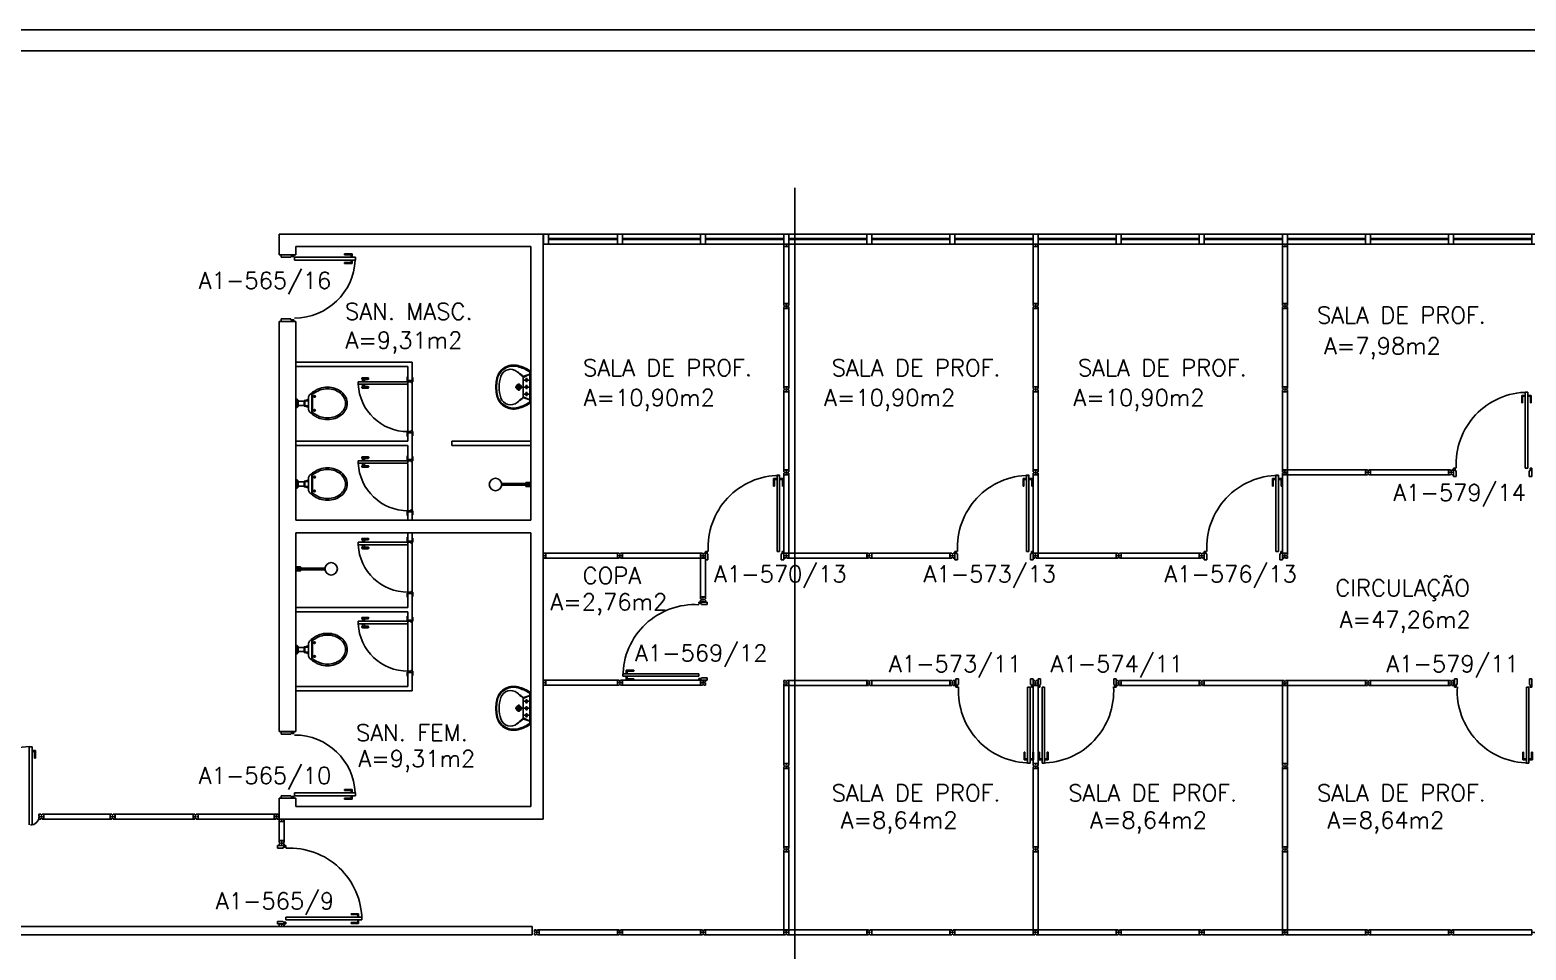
# Model space of a CAD drawing. Extents: x -16 to 243, y 482 to 579.
# Drawn here: x 93.19 to 111.19, y 503.38 to 514.44 of the extents above; entities that cross this region are included whole.
import ezdxf

# ---------------------------------------------------------------- set-up
doc = ezdxf.new("R2010")
doc.units = 0
doc.header["$LTSCALE"] = 0.02
doc.header["$MEASUREMENT"] = 0
doc.layers.get('0').update_dxf_attribs({"linetype": 'CONTINUOUS'})
for name, color, linetype in [('ALV', 2, 'CONTINUOUS'), ('APSAN', 1, 'CONTINUOUS'), ('AREA', 2, 'CONTINUOUS'), ('DIV', 2, 'CONTINUOUS'), ('ESQ', 1, 'CONTINUOUS'), ('MACANETA', 2, 'CONTINUOUS'), ('MARCO', 2, 'CONTINUOUS'), ('PEÇAS', 1, 'CONTINUOUS'), ('PISO', 1, 'CONTINUOUS'), ('PORTA', 2, 'CONTINUOUS'), ('SOLEIRA', 1, 'CONTINUOUS'), ('TEXTO', 2, 'CONTINUOUS'), ('TEXTO-ENDEREÇO', 2, 'CONTINUOUS')]:
    doc.layers.add(name, color=color, linetype=linetype)
doc.styles.add('UNB-100', font='simplex.shx', dxfattribs={"height": 0.2})
doc.styles.add('UNB-100-1', font='simplex.shx', dxfattribs={"height": 0.2})

# ---------------------------------------------------------------- blocks, each defined once
blk = doc.blocks.new('ESQCIR2-SLN')
at = {"color": 2}
for p, q in [((0.06, 0.119), (0, 0.119)), ((0, 0.119), (0, 0)), ((0.06, -0.001), (0.06, 0.119)), ((0.06, 0.053), (1, 0.053)), ((1, 0.065), (0.061, 0.065)), ((1, 0.119), (1, 0)), ((1.06, 0.119), (1, 0.119)), ((1.06, -0.001), (1.06, 0.119)), ((1.06, 0.053), (2, 0.053)), ((2, 0.065), (1.061, 0.065)), ((2, 0.119), (2, 0)), ((2.06, 0.119), (2, 0.119)), ((2.06, -0.001), (2.06, 0.119)), ((2.06, 0.053), (3, 0.053)), ((3, 0.065), (2.061, 0.065)), ((3, 0.119), (3, 0)), ((3.06, 0.119), (3, 0.119)), ((3.06, -0.001), (3.06, 0.119)), ((3.06, 0.053), (4, 0.053)), ((4, 0.065), (3.061, 0.065)), ((4, 0.119), (4, 0)), ((4.06, 0.119), (4, 0.119)), ((4.06, -0.001), (4.06, 0.119)), ((4.06, 0.053), (5, 0.053)), ((5, 0.065), (4.061, 0.065)), ((5, 0.119), (5, 0)), ((5.06, 0.119), (5, 0.119)), ((5.06, -0.001), (5.06, 0.119)), ((5.06, 0.053), (6, 0.053)), ((6, 0.065), (5.061, 0.065)), ((0, -0.001), (0.06, -0.001)), ((1, -0.001), (1.06, -0.001)), ((2, -0.001), (2.06, -0.001)), ((3, -0.001), (3.06, -0.001)), ((4, -0.001), (4.06, -0.001)), ((5, -0.001), (5.06, -0.001))]:
    blk.add_line(p, q, dxfattribs=at)
at = {"color": 1}
for p, q in [((1, 0.119), (0.061, 0.119)), ((2, 0.119), (1.061, 0.119)), ((3, 0.119), (2.061, 0.119)), ((4, 0.119), (3.061, 0.119)), ((5, 0.119), (4.061, 0.119)), ((6, 0.119), (5.061, 0.119)), ((0.06, -0.001), (1, -0.001)), ((1.06, -0.001), (2, -0.001)), ((2.06, -0.001), (3, -0.001)), ((3.06, -0.001), (4, -0.001)), ((4.06, -0.001), (5, -0.001)), ((5.06, -0.001), (6, -0.001))]:
    blk.add_line(p, q, dxfattribs=at)
blk = doc.blocks.new('DIVMT-SLN')
for p, q in [((-0.03, 0.03), (-0.03, 0.006)), ((-0.008, 0.03), (-0.03, 0.03)), ((-0.0185, 0.006), (-0.03, 0.006)), ((-0.0185, -0.006), (-0.0185, 0.006)), ((-0.008, 0.03), (-0.008, 0.02)), ((-0.008, 0.02), (0.008, 0.02)), ((-0.0051, 0), (0.0051, 0)), ((0.0051, 0), (-0.0051, 0)), ((-0.0051, 0), (0.0051, 0)), ((0, -0.0051), (0, 0.0051)), ((0, 0.0051), (0, -0.0051)), ((0.008, 0.03), (0.008, 0.02)), ((0.008, 0.03), (0.03, 0.03)), ((0.0205, 0.006), (0.03, 0.006)), ((0.0205, -0.006), (0.0205, 0.006)), ((0.0205, 0.006), (0.0205, -0.006)), ((0.0205, 0.006), (0.03, 0.006)), ((0.97, 0.03), (0.03, 0.03)), ((0.03, 0.006), (0.03, 0.03)), ((0.03, -0.03), (0.03, 0.03)), ((0.03, -0.005), (0.03, 0.005)), ((0.97, -0.03), (0.97, 0.03)), ((0.97, 0.03), (0.97, 0.009)), ((0.97, 0.009), (0.97, 0.027)), ((0.9795, 0.006), (0.97, 0.006)), ((0.97, -0.005), (0.97, 0.005)), ((0.9795, 0.006), (0.9795, -0.006)), ((1.0051, 0), (0.9949, 0)), ((1, 0.0051), (1, -0.0051)), ((-0.0185, -0.006), (-0.03, -0.006)), ((-0.03, -0.03), (-0.03, -0.006)), ((-0.008, -0.03), (-0.03, -0.03)), ((-0.008, -0.03), (-0.008, -0.02)), ((-0.008, -0.02), (0.008, -0.02)), ((0.008, -0.03), (0.008, -0.02)), ((0.008, -0.03), (0.03, -0.03)), ((0.0205, -0.006), (0.03, -0.006)), ((0.0205, -0.006), (0.03, -0.006)), ((0.03, -0.006), (0.03, -0.03)), ((0.97, -0.03), (0.03, -0.03)), ((0.9795, -0.006), (0.97, -0.006)), ((0.97, -0.009), (0.97, -0.027))]:
    blk.add_line(p, q)
blk = doc.blocks.new('MACANETA')
at = {"layer": 'MACANETA'}
for p, q in [((-0.077, 0.052), (-0.077, 0.12)), ((-0.059, 0.052), (-0.059, 0.12)), ((-0.059, 0.075), (-0.036, 0.075)), ((-0.059, 0.052), (-0.036, 0.052)), ((-0.036, 0.044), (-0.036, 0.084)), ((-0.036, 0.084), (-0.03, 0.084)), ((-0.036, 0.044), (-0.03, 0.044)), ((0.006, 0.084), (0, 0.084)), ((0.006, 0.044), (0, 0.044)), ((0.006, 0.044), (0.006, 0.084)), ((0.029, 0.075), (0.006, 0.075)), ((0.029, 0.052), (0.006, 0.052)), ((0.029, 0.052), (0.029, 0.12)), ((0.047, 0.052), (0.047, 0.12))]:
    blk.add_line(p, q, dxfattribs=at)
for centre, start, end in [((-0.068, 0.12), 90, 180), ((-0.068, 0.052), 180, 270), ((-0.068, 0.12), 0, 90), ((-0.068, 0.052), 270, 0), ((0.038, 0.12), 90, 180), ((0.038, 0.052), 180, 270), ((0.038, 0.12), 0, 90), ((0.038, 0.052), 270, 0)]:
    blk.add_arc(centre, 0.00874, start, end, dxfattribs=at)
blk = doc.blocks.new('DOOR60-SLN')
at = {"layer": 'PORTA'}
for p, q in [((0.015, -0.6), (0.015, 0)), ((0.015, 0), (0.045, 0)), ((0.045, -0.6), (0.045, 0)), ((0.045, -0.6), (0.015, -0.6))]:
    blk.add_line(p, q, dxfattribs=at)
at = {"layer": 'PORTA', "color": 1}
blk.add_arc((0.015, 0), 0.6, 272.866, 0, dxfattribs=at)
at = {"layer": 'PORTA'}
blk.add_blockref('MACANETA', (0.045, -0.6), dxfattribs=at)
blk = doc.blocks.new('PDVDP-SLN')
for p, q in [((0.112, 0.84), (0.112, -0.1)), ((0.147, 0.84), (0.112, 0.84)), ((0.147, 0.84), (0.147, -0.1)), ((1.853, 0.84), (1.888, 0.84)), ((1.853, 0.84), (1.853, -0.1)), ((1.888, 0.84), (1.888, -0.1)), ((0.009, 0), (-0.009, 0)), ((0, -0.012), (0, 0.01)), ((0.147, -0.1), (0.112, -0.1))]:
    blk.add_line(p, q)
for centre, radius, start, end in [((0.148, -0.002), 0.843, 0, 90), ((1.853, -0.002), 0.843, 90, 180), ((0.131, 0), 0.101, 180, 270), ((1.87, 0), 0.101, 270, 0)]:
    blk.add_arc(centre, radius, start, end)
blk = doc.blocks.new('CHUV-P')
for p, q in [((-0.06, 0.01), (-0.351, 0.01)), ((-0.06, -0.02), (-0.06, 0.02)), ((-0.02, 0.015), (-0.06, 0.015)), ((-0.02, 0.005), (-0.06, 0.005)), ((-0.055, 0.025), (0, 0.025)), ((-0.02, 0.025), (-0.02, -0.025)), ((0, 0.025), (0, -0.025)), ((-0.06, -0.01), (-0.351, -0.01)), ((-0.02, -0.005), (-0.06, -0.005)), ((-0.02, -0.015), (-0.06, -0.015)), ((-0.02, -0.025), (-0.055, -0.025)), ((0, -0.025), (-0.02, -0.025))]:
    blk.add_line(p, q)
blk.add_circle((-0.425, 0), 0.075)
for centre, start, end in [((-0.055, 0.02), 90, 180), ((-0.055, -0.02), 180, 270)]:
    blk.add_arc(centre, 0.005, start, end)
blk = doc.blocks.new('VDC-P')
for p, q in [((-0.127, 0.192), (0.127, 0.192)), ((-0.109, 0.202), (0.109, 0.202)), ((-0.068, 0.152), (0.068, 0.152)), ((-0.05, 0.152), (-0.03, 0.11)), ((-0.05, 0.015), (-0.05, 0)), ((-0.05, 0), (0.05, 0)), ((0.045, 0.02), (-0.045, 0.02)), ((-0.04, 0.025), (-0.04, 0.02)), ((0.035, 0.03), (-0.035, 0.03)), ((-0.03, 0.152), (-0.03, 0.11)), ((0.03, 0.11), (-0.03, 0.11)), ((0.03, 0.1), (-0.03, 0.1)), ((-0.025, 0.1), (-0.025, 0.03)), ((0.025, 0.1), (0.025, 0.03)), ((0.03, 0.152), (0.03, 0.11)), ((0.05, 0.152), (0.03, 0.11)), ((0.04, 0.025), (0.04, 0.02)), ((0.05, 0.015), (0.05, 0))]:
    blk.add_line(p, q)
for points in [[(0.16, 0.244, 0.050424), (0.18, 0.288, 0.082137), (0.195, 0.381, 0.082137), (0.18, 0.474, 0.090148), (0.138, 0.549, 0.104406), (0.073, 0.601, 0.117345), (0, 0.619, 0.117345), (-0.073, 0.601, 0.104406), (-0.138, 0.549, 0.090148), (-0.18, 0.474, 0.082137), (-0.195, 0.381, 0.082137)], [(0.142, 0.254, 0.050424), (0.161, 0.295, 0.082137), (0.175, 0.381, 0.082137), (0.161, 0.468, 0.090148), (0.122, 0.536, 0.104406), (0.064, 0.583, 0.117345), (0, 0.599, 0.117345), (-0.064, 0.583, 0.104406), (-0.122, 0.536, 0.090148), (-0.161, 0.468, 0.082137), (-0.175, 0.381, 0.082137)], [(-0.195, 0.381, 0.082137), (-0.18, 0.288, 0.050424), (-0.16, 0.244, 0.104406)], [(-0.175, 0.381, 0.082137), (-0.161, 0.295, 0.050424), (-0.142, 0.254, 0.050424)]]:
    blk.add_lwpolyline(points, format="xyb")
for centre in [(-0.083, 0.226), (0.083, 0.226)]:
    blk.add_circle(centre, 0.0101)
for centre, radius, start, end in [((0.08, 0.36), 0.266, 205.6863, 226.7558), ((0.08, 0.36), 0.246, 205.6863, 219.7706), ((-0.08, 0.36), 0.266, 313.2442, 334.3137), ((-0.08, 0.36), 0.246, 320.2294, 334.3137), ((-0.068, 0.202), 0.05, 226.7558, 270), ((-0.045, 0.015), 0.005, 90, 180), ((-0.035, 0.025), 0.005, 90, 180), ((-0.03, 0.105), 0.005, 90, 270), ((0.03, 0.105), 0.005, 270, 90), ((0.035, 0.025), 0.005, 0, 90), ((0.045, 0.015), 0.005, 360, 90), ((0.068, 0.202), 0.05, 270, 313.2442)]:
    blk.add_arc(centre, radius, start, end)
blk = doc.blocks.new('MTINI-SLN')
for p, q in [((-0.03, 0.008), (-0.03, 0.03)), ((0.03, 0.03), (-0.03, 0.03)), ((-0.03, 0.008), (-0.02, 0.008)), ((-0.009, 0.03), (-0.027, 0.03)), ((-0.02, 0.008), (-0.02, 0)), ((-0.001, 0), (-0.02, 0)), ((-0.006, 0.02), (-0.006, 0.03)), ((-0.006, 0.023), (-0.006, 0.027)), ((-0.006, 0.02), (0.006, 0.02)), ((0.005, 0.03), (-0.005, 0.03)), ((0.005, 0), (-0.005, 0)), ((0.004, 0.02), (-0.004, 0.02)), ((0.02, 0), (-0.001, 0)), ((0, -0.005), (0, 0.005)), ((0.006, 0.02), (0.006, 0.03)), ((0.006, 0.023), (0.006, 0.027)), ((0.009, 0.03), (0.027, 0.03)), ((0.03, 0.008), (0.02, 0.008)), ((0.02, 0), (0.02, 0.008)), ((0.03, 0.008), (0.03, 0.03))]:
    blk.add_line(p, q)
blk = doc.blocks.new('PD80-SLN')
at = {"color": 1}
for p, q in [((-0.777, 0.01), (-0.777, -0.03)), ((-0.777, 0.01), (-0.687, 0.01)), ((-0.687, 0), (-0.687, 0.01)), ((-0.777, -0.105), (-0.777, -0.065)), ((-0.777, -0.105), (-0.687, -0.105)), ((-0.767, 0), (-0.767, -0.03)), ((-0.767, 0), (-0.687, 0)), ((-0.767, -0.095), (-0.767, -0.065)), ((-0.767, -0.095), (-0.687, -0.095)), ((-0.687, -0.095), (-0.687, -0.105))]:
    blk.add_line(p, q, dxfattribs=at)
at = {"color": 2}
for p, q in [((-0.075, 0), (0.075, 0)), ((-0.075, 0), (-0.075, -0.02)), ((0.075, -0.03), (0.075, 0)), ((-0.817, -0.065), (-0.817, -0.03)), ((-0.085, -0.03), (-0.817, -0.03)), ((-0.085, -0.065), (-0.817, -0.065)), ((-0.085, -0.03), (-0.085, -0.065)), ((-0.075, -0.02), (-0.04, -0.02)), ((-0.04, -0.03), (-0.04, -0.02)), ((-0.04, -0.03), (0.075, -0.03)), ((-0.075, -0.781), (-0.04, -0.781)), ((-0.075, -0.801), (-0.075, -0.781)), ((-0.075, -0.801), (0.075, -0.801)), ((-0.075, -0.802), (0.075, -0.802)), ((-0.04, -0.771), (0.075, -0.771)), ((-0.04, -0.771), (-0.04, -0.781)), ((0.075, -0.771), (0.075, -0.801))]:
    blk.add_line(p, q, dxfattribs=at)
at = {"color": 1}
blk.add_arc((-0.085, -0.03), 0.731, 182.6571, 270, dxfattribs=at)
blk = doc.blocks.new('PDV2D-SLN')
at = {"layer": 'DIV'}
for p, q in [((0.03, 0.05), (0.06, 0.05)), ((0.03, 0.035), (0.03, 0.05)), ((0.03, -0.035), (0.03, 0.035)), ((0.06, 0.05), (0.06, -0.02)), ((0.941, 0.05), (0.941, -0.02)), ((0.971, 0.05), (0.941, 0.05)), ((0.971, 0.035), (0.971, 0.05)), ((0.971, -0.035), (0.971, 0.035)), ((0.03, -0.05), (0.03, -0.035)), ((0.05, -0.05), (0.03, -0.05)), ((0.05, -0.02), (0.06, -0.02)), ((0.05, -0.02), (0.05, -0.05)), ((0.079, -0.05), (0.109, -0.05)), ((0.079, -0.05), (0.079, -0.965)), ((0.109, -0.05), (0.109, -0.965)), ((0.951, -0.02), (0.941, -0.02)), ((0.951, -0.02), (0.951, -0.05)), ((0.951, -0.05), (0.971, -0.05)), ((0.971, -0.05), (0.971, -0.035)), ((0.109, -0.965), (0.079, -0.965))]:
    blk.add_line(p, q, dxfattribs=at)
at = {"layer": 'DIV', "color": 1}
for p, q in [((0.036, -0.925), (0.036, -0.835)), ((0.046, -0.835), (0.036, -0.835)), ((0.046, -0.915), (0.046, -0.835)), ((0.141, -0.915), (0.141, -0.835)), ((0.141, -0.835), (0.151, -0.835)), ((0.151, -0.925), (0.151, -0.835)), ((0.036, -0.925), (0.076, -0.925)), ((0.046, -0.915), (0.076, -0.915)), ((0.141, -0.915), (0.111, -0.915)), ((0.151, -0.925), (0.111, -0.925))]:
    blk.add_line(p, q, dxfattribs=at)
blk.add_arc((0.076, -0.1), 0.864, 270.1564, 3.345, dxfattribs=at)
blk = doc.blocks.new('PE80-SLN')
at = {"color": 2}
for p, q in [((0.075, 0), (-0.075, 0)), ((-0.075, -0.03), (-0.075, 0)), ((0.075, 0), (0.075, -0.02)), ((0.04, -0.03), (-0.075, -0.03)), ((0.075, -0.02), (0.04, -0.02)), ((0.04, -0.03), (0.04, -0.02)), ((0.085, -0.03), (0.817, -0.03)), ((0.085, -0.03), (0.085, -0.065)), ((0.085, -0.065), (0.817, -0.065)), ((0.817, -0.065), (0.817, -0.03)), ((0.04, -0.771), (-0.075, -0.771)), ((-0.075, -0.771), (-0.075, -0.801)), ((0.075, -0.801), (-0.075, -0.801)), ((0.075, -0.802), (-0.075, -0.802)), ((0.04, -0.771), (0.04, -0.781)), ((0.075, -0.781), (0.04, -0.781)), ((0.075, -0.801), (0.075, -0.781))]:
    blk.add_line(p, q, dxfattribs=at)
at = {"color": 1}
for p, q in [((0.777, 0.01), (0.687, 0.01)), ((0.687, 0), (0.687, 0.01)), ((0.777, 0.01), (0.777, -0.03)), ((0.767, 0), (0.687, 0)), ((0.767, -0.095), (0.687, -0.095)), ((0.687, -0.095), (0.687, -0.105)), ((0.777, -0.105), (0.687, -0.105)), ((0.767, 0), (0.767, -0.03)), ((0.767, -0.095), (0.767, -0.065)), ((0.777, -0.105), (0.777, -0.065))]:
    blk.add_line(p, q, dxfattribs=at)
blk.add_arc((0.085, -0.03), 0.731, 270, 357.3429, dxfattribs=at)
blk = doc.blocks.new('A$C70DC1065')
at = {"layer": 'APSAN', "color": 1}
for p, q in [((0.407, 0.413), (0.323, 0.383)), ((0.407, 0.413), (0.328, 0.373)), ((0.328, 0.373), (0.328, 0.141)), ((0.368, 0.315), (0.368, 0.368)), ((0.407, 0.433), (0.407, 0.102)), ((0.407, 0.257), (0.407, 0.413)), ((0.42, 0.44), (0.42, 0.075)), ((0.319, 0.257), (0.231, 0.257)), ((0.275, 0.301), (0.275, 0.213)), ((0.394, 0.341), (0.341, 0.341)), ((0.394, 0.257), (0.341, 0.257)), ((0.368, 0.257), (0.368, 0.284)), ((0.368, 0.257), (0.368, 0.231)), ((0.368, 0.2), (0.368, 0.147)), ((0.407, 0.257), (0.407, 0.082)), ((0.407, 0.102), (0.323, 0.132)), ((0.407, 0.102), (0.328, 0.141)), ((0.394, 0.173), (0.341, 0.173))]:
    blk.add_line(p, q, dxfattribs=at)
for centre, radius in [((0.275, 0.257), 0.0315), ((0.275, 0.257), 0.021), ((0.368, 0.341), 0.0137), ((0.368, 0.257), 0.0137), ((0.368, 0.173), 0.0137)]:
    blk.add_circle(centre, radius, dxfattribs=at)
for centre, radius, start, end in [((0.214, 0.312), 0.21, 74.8885, 171.8746), ((0.212, 0.31), 0.2, 75.2817, 172.1149), ((0.462, 0.257), 0.424, 162.413, 180), ((0.175, 0.348), 0.123, 49.4403, 162.413), ((-3.652, -5.024), 6.719, 53.8347, 54.4403), ((-4.114, -4.663), 6.719, 48.6723, 49.4403), ((0.134, 0.015), 0.505, 58.0101, 75.2817), ((0.134, 0.015), 0.518, 57.2141, 74.8885), ((0.305, 0.389), 0.0137, 351.7289, 53.8347), ((0.315, 0.373), 0.0126, 0, 48.6723), ((0.395, 0.433), 0.0126, 0, 58.0101), ((0.407, 0.44), 0.0126, 0, 57.2141), ((0.595, 0.257), 0.595, 171.8746, 180), ((0.595, 0.257), 0.595, 180, 188.1254), ((0.595, 0.257), 0.587, 172.1149, 180), ((0.595, 0.257), 0.587, 180, 187.8851), ((0.462, 0.257), 0.424, 180, 197.587), ((0.214, 0.203), 0.21, 188.1254, 285.1115), ((0.212, 0.204), 0.2, 187.8851, 284.7183), ((0.175, 0.166), 0.123, 197.587, 310.5597), ((-4.114, 5.177), 6.719, 310.5597, 311.3277), ((-3.652, 5.539), 6.719, 305.5597, 306.1653), ((0.134, 0.5), 0.505, 284.7183, 301.9899), ((0.134, 0.5), 0.518, 285.1115, 302.7859), ((0.305, 0.125), 0.0137, 306.1653, 8.2711), ((0.315, 0.141), 0.0126, 311.3277, 0), ((0.395, 0.082), 0.0126, 301.9899, 0), ((0.407, 0.075), 0.0126, 302.7859, 0)]:
    blk.add_arc(centre, radius, start, end, dxfattribs=at)
blk = doc.blocks.new('A$C57A92420')
at = {"layer": 'PEÇAS', "rotation": 270}
blk.add_blockref('A$C70DC1065', (0, 0.42), dxfattribs=at)
blk = doc.blocks.new('A$C45A07D1F')
at = {"layer": 'PEÇAS', "rotation": 90}
blk.add_blockref('A$C57A92420', (0.42, 0), dxfattribs=at)
blk = doc.blocks.new('A$C102A09C0')
at = {"layer": 'PISO', "xscale": -1}
blk.add_blockref('A$C45A07D1F', (0.42, 0), dxfattribs=at)
blk = doc.blocks.new('DIV-SLN')
for p, q in [((-0.0051, 0), (0.0051, 0)), ((0, -0.0051), (0, 0.0051)), ((0.0205, 0.006), (0.03, 0.006)), ((0.0205, -0.006), (0.0205, 0.006)), ((0.03, 0.03), (0.97, 0.03)), ((0.03, 0.03), (0.03, -0.03)), ((0.03, 0.009), (0.03, 0.027)), ((0.03, 0.005), (0.03, -0.005)), ((0.97, 0.03), (0.97, -0.03)), ((0.9795, 0.006), (0.97, 0.006)), ((0.97, 0.005), (0.97, -0.005)), ((0.9795, -0.006), (0.9795, 0.006)), ((1.0051, 0), (0.9949, 0)), ((0.9949, 0), (1.0051, 0)), ((1, -0.0051), (1, 0.0051)), ((0.0205, -0.006), (0.03, -0.006)), ((0.03, -0.03), (0.03, -0.009)), ((0.03, -0.009), (0.03, -0.027)), ((0.03, -0.03), (0.97, -0.03)), ((0.9795, -0.006), (0.97, -0.006))]:
    blk.add_line(p, q)
blk = doc.blocks.new('MTT-SLN')
for p, q in [((-0.008, 0.03), (-0.03, 0.03)), ((-0.03, 0.03), (-0.03, 0.006)), ((-0.0185, 0.006), (-0.03, 0.006)), ((-0.0185, -0.006), (-0.0185, 0.006)), ((-0.008, 0.03), (-0.008, 0.02)), ((-0.008, 0.02), (0.008, 0.02)), ((-0.0051, 0), (0.0051, 0)), ((0, -0.0051), (0, 0.0051)), ((0.008, 0.03), (0.03, 0.03)), ((0.008, 0.03), (0.008, 0.02)), ((0.0205, -0.006), (0.0205, 0.006)), ((0.0205, 0.006), (0.03, 0.006)), ((0.03, 0.006), (0.03, 0.03)), ((-0.03, -0.03), (-0.03, -0.006)), ((-0.0185, -0.006), (-0.03, -0.006)), ((-0.008, -0.03), (-0.03, -0.03)), ((-0.008, -0.02), (0.008, -0.02)), ((-0.008, -0.03), (-0.008, -0.02)), ((0.008, -0.03), (0.008, -0.02)), ((0.008, -0.03), (0.03, -0.03)), ((0.0205, -0.006), (0.03, -0.006)), ((0.03, -0.006), (0.03, -0.03))]:
    blk.add_line(p, q)
blk = doc.blocks.new('PDV2E-SLN')
at = {"layer": 'DIV', "color": 1}
for p, q in [((0.023, 0.925), (0.063, 0.925)), ((0.023, 0.925), (0.023, 0.835)), ((0.033, 0.915), (0.063, 0.915)), ((0.033, 0.915), (0.033, 0.835)), ((0.138, 0.925), (0.097, 0.925)), ((0.128, 0.915), (0.097, 0.915)), ((0.128, 0.915), (0.128, 0.835)), ((0.138, 0.925), (0.138, 0.835)), ((0.033, 0.835), (0.023, 0.835)), ((0.128, 0.835), (0.137, 0.835))]:
    blk.add_line(p, q, dxfattribs=at)
at = {"layer": 'DIV'}
for p, q in [((0.065, 0.05), (0.065, 0.965)), ((0.095, 0.965), (0.065, 0.965)), ((0.095, 0.05), (0.095, 0.965)), ((0.049, 0.05), (0.029, 0.05)), ((0.029, 0.05), (0.029, 0.035)), ((0.029, 0.035), (0.029, -0.035)), ((0.049, 0.02), (0.049, 0.05)), ((0.049, 0.02), (0.059, 0.02)), ((0.059, -0.05), (0.059, 0.02)), ((0.065, 0.05), (0.095, 0.05)), ((0.928, -0.05), (0.928, 0.02)), ((0.938, 0.02), (0.928, 0.02)), ((0.938, 0.05), (0.958, 0.05)), ((0.938, 0.02), (0.938, 0.05)), ((0.958, 0.05), (0.958, 0.035)), ((0.958, 0.035), (0.958, -0.035)), ((0.029, -0.035), (0.029, -0.05)), ((0.029, -0.05), (0.059, -0.05)), ((0.958, -0.05), (0.928, -0.05)), ((0.958, -0.035), (0.958, -0.05))]:
    blk.add_line(p, q, dxfattribs=at)
at = {"layer": 'DIV', "color": 1}
blk.add_arc((0.063, 0.1), 0.864, 356.655, 89.8436, dxfattribs=at)

msp = doc.modelspace()

# ---------------------------------------------------------------- linework, layer by layer
at = {"color": 2, "linetype": 'Continuous'}
msp.add_line((102.387, 496.195), (102.387, 512.542), dxfattribs=at)
at = {"layer": 'ALV'}
for p, q in [((6.209, 514.441), (222.384, 514.441)), ((6.209, 514.191), (222.184, 514.191)), ((99.362, 511.987), (96.184, 511.987)), ((96.184, 511.738), (96.184, 511.987)), ((99.362, 504.953), (99.362, 511.987)), ((99.212, 511.837), (96.384, 511.837)), ((96.384, 511.738), (96.384, 511.837)), ((99.212, 508.546), (99.212, 511.837)), ((96.184, 511.738), (96.384, 511.738)), ((96.184, 506.005), (96.184, 510.936)), ((96.184, 510.936), (96.384, 510.936)), ((96.384, 508.546), (96.384, 510.936)), ((96.384, 508.546), (99.212, 508.546)), ((96.384, 508.396), (99.212, 508.396)), ((96.384, 506.005), (96.384, 508.396)), ((99.212, 505.103), (99.212, 508.396)), ((96.384, 506.005), (96.184, 506.005)), ((96.384, 505.203), (96.184, 505.203)), ((96.184, 504.953), (96.184, 505.203)), ((96.384, 505.103), (96.384, 505.203)), ((96.384, 505.103), (99.212, 505.103)), ((96.184, 504.953), (99.362, 504.953)), ((36.343, 503.663), (99.228, 503.663)), ((99.228, 503.663), (99.228, 503.563)), ((36.343, 503.563), (99.228, 503.563))]:
    msp.add_line(p, q, dxfattribs=at)
at = {"layer": 'DIV'}
for p, q in [((102.254, 511.837), (102.254, 511.151)), ((102.314, 511.837), (102.314, 511.151)), ((105.254, 511.837), (105.254, 511.151)), ((105.314, 511.837), (105.314, 511.151)), ((108.254, 511.837), (108.254, 511.151)), ((108.314, 511.837), (108.314, 511.151)), ((102.314, 511.151), (102.254, 511.151)), ((102.254, 511.129), (102.254, 511.151)), ((102.278, 511.151), (102.254, 511.151)), ((102.254, 511.129), (102.264, 511.129)), ((102.254, 511.113), (102.254, 511.091)), ((102.254, 511.113), (102.264, 511.113)), ((102.254, 511.091), (102.278, 511.091)), ((102.264, 511.113), (102.264, 511.129)), ((102.278, 511.141), (102.278, 511.151)), ((102.278, 511.141), (102.278, 511.151)), ((102.278, 511.141), (102.29, 511.141)), ((102.29, 511.141), (102.278, 511.141)), ((102.29, 511.102), (102.278, 511.102)), ((102.278, 511.102), (102.278, 511.091)), ((102.289, 511.151), (102.279, 511.151)), ((102.279, 511.121), (102.289, 511.121)), ((102.289, 511.121), (102.279, 511.121)), ((102.284, 511.115), (102.284, 511.126)), ((102.284, 511.126), (102.284, 511.115)), ((102.284, 511.115), (102.284, 511.126)), ((102.29, 511.141), (102.29, 511.151)), ((102.29, 511.141), (102.29, 511.151)), ((102.29, 511.151), (102.314, 511.151)), ((102.29, 511.102), (102.29, 511.091)), ((102.314, 511.091), (102.29, 511.091)), ((102.304, 511.113), (102.304, 511.129)), ((102.314, 511.129), (102.304, 511.129)), ((102.314, 511.113), (102.304, 511.113)), ((102.314, 511.129), (102.314, 511.151)), ((102.314, 511.113), (102.314, 511.091)), ((105.278, 511.151), (105.254, 511.151)), ((105.254, 511.129), (105.254, 511.151)), ((105.314, 511.151), (105.254, 511.151)), ((105.254, 511.129), (105.264, 511.129)), ((105.254, 511.113), (105.264, 511.113)), ((105.254, 511.113), (105.254, 511.091)), ((105.254, 511.091), (105.278, 511.091)), ((105.264, 511.113), (105.264, 511.129)), ((105.278, 511.141), (105.278, 511.151)), ((105.278, 511.141), (105.278, 511.151)), ((105.29, 511.141), (105.278, 511.141)), ((105.278, 511.141), (105.29, 511.141)), ((105.278, 511.102), (105.278, 511.091)), ((105.29, 511.102), (105.278, 511.102)), ((105.289, 511.151), (105.279, 511.151)), ((105.289, 511.121), (105.279, 511.121)), ((105.279, 511.121), (105.289, 511.121)), ((105.284, 511.115), (105.284, 511.126)), ((105.284, 511.126), (105.284, 511.115)), ((105.284, 511.115), (105.284, 511.126)), ((105.29, 511.151), (105.314, 511.151)), ((105.29, 511.141), (105.29, 511.151)), ((105.29, 511.141), (105.29, 511.151)), ((105.29, 511.102), (105.29, 511.091)), ((105.314, 511.091), (105.29, 511.091)), ((105.314, 511.129), (105.304, 511.129)), ((105.304, 511.113), (105.304, 511.129)), ((105.314, 511.113), (105.304, 511.113)), ((105.314, 511.129), (105.314, 511.151)), ((105.314, 511.113), (105.314, 511.091)), ((108.314, 511.151), (108.254, 511.151)), ((108.254, 511.129), (108.254, 511.151)), ((108.278, 511.151), (108.254, 511.151)), ((108.254, 511.129), (108.264, 511.129)), ((108.254, 511.113), (108.254, 511.091)), ((108.254, 511.113), (108.264, 511.113)), ((108.254, 511.091), (108.278, 511.091)), ((108.264, 511.113), (108.264, 511.129)), ((108.278, 511.141), (108.278, 511.151)), ((108.278, 511.141), (108.278, 511.151)), ((108.278, 511.141), (108.29, 511.141)), ((108.29, 511.141), (108.278, 511.141)), ((108.29, 511.102), (108.278, 511.102)), ((108.278, 511.102), (108.278, 511.091)), ((108.289, 511.151), (108.279, 511.151)), ((108.279, 511.121), (108.289, 511.121)), ((108.289, 511.121), (108.279, 511.121)), ((108.284, 511.115), (108.284, 511.126)), ((108.284, 511.126), (108.284, 511.115)), ((108.284, 511.115), (108.284, 511.126)), ((108.29, 511.141), (108.29, 511.151)), ((108.29, 511.141), (108.29, 511.151)), ((108.29, 511.151), (108.314, 511.151)), ((108.29, 511.102), (108.29, 511.091)), ((108.314, 511.091), (108.29, 511.091)), ((108.304, 511.113), (108.304, 511.129)), ((108.314, 511.129), (108.304, 511.129)), ((108.314, 511.113), (108.304, 511.113)), ((108.314, 511.129), (108.314, 511.151)), ((108.314, 511.113), (108.314, 511.091)), ((96.384, 510.446), (97.784, 510.446)), ((96.384, 510.396), (97.734, 510.396)), ((97.734, 510.226), (97.734, 510.396)), ((97.784, 510.226), (97.784, 510.446)), ((97.734, 510.226), (97.784, 510.226)), ((97.734, 509.496), (97.734, 509.596)), ((97.734, 509.596), (97.784, 509.596)), ((97.784, 509.276), (97.784, 509.596)), ((96.384, 509.496), (97.734, 509.496)), ((96.384, 509.446), (97.734, 509.446)), ((97.734, 509.276), (97.734, 509.446)), ((98.262, 509.446), (98.262, 509.496)), ((98.262, 509.496), (99.212, 509.496)), ((98.262, 509.446), (99.212, 509.446)), ((97.734, 509.276), (97.784, 509.276)), ((97.734, 508.546), (97.734, 508.646)), ((97.734, 508.646), (97.784, 508.646)), ((97.784, 508.546), (97.784, 508.646)), ((97.734, 508.396), (97.734, 508.296)), ((97.784, 508.396), (97.784, 508.296)), ((97.734, 508.296), (97.784, 508.296)), ((99.392, 508.151), (99.392, 508.091)), ((99.392, 508.151), (100.254, 508.151)), ((99.392, 508.13), (99.392, 508.148)), ((100.254, 508.151), (100.254, 508.091)), ((100.276, 508.151), (100.254, 508.151)), ((100.254, 508.127), (100.254, 508.151)), ((100.276, 508.151), (100.276, 508.141)), ((100.292, 508.141), (100.276, 508.141)), ((100.292, 508.151), (100.314, 508.151)), ((100.292, 508.151), (100.292, 508.141)), ((100.314, 508.151), (100.314, 508.127)), ((104.276, 508.151), (104.254, 508.151)), ((104.254, 508.151), (104.254, 508.127)), ((104.276, 508.151), (104.276, 508.141)), ((104.276, 508.141), (104.292, 508.141)), ((104.292, 508.151), (104.314, 508.151)), ((104.292, 508.151), (104.292, 508.141)), ((104.314, 508.091), (104.314, 508.151)), ((104.314, 508.127), (104.314, 508.151)), ((107.276, 508.151), (107.254, 508.151)), ((107.254, 508.151), (107.254, 508.127)), ((107.276, 508.151), (107.276, 508.141)), ((107.276, 508.141), (107.292, 508.141)), ((107.292, 508.151), (107.314, 508.151)), ((107.292, 508.151), (107.292, 508.141)), ((107.314, 508.091), (107.314, 508.151)), ((107.314, 508.127), (107.314, 508.151)), ((99.357, 508.121), (99.367, 508.121)), ((99.362, 508.115), (99.362, 508.126)), ((99.382, 508.127), (99.392, 508.127)), ((99.382, 508.115), (99.382, 508.127)), ((99.382, 508.115), (99.392, 508.115)), ((99.392, 508.126), (99.392, 508.116)), ((99.392, 508.091), (99.392, 508.112)), ((99.392, 508.112), (99.392, 508.094)), ((99.392, 508.091), (100.254, 508.091)), ((100.263, 508.127), (100.254, 508.127)), ((100.263, 508.127), (100.254, 508.127)), ((100.254, 508.126), (100.254, 508.116)), ((100.263, 508.115), (100.254, 508.115)), ((100.263, 508.115), (100.254, 508.115)), ((100.254, 508.115), (100.254, 508.091)), ((100.276, 508.091), (100.254, 508.091)), ((100.263, 508.115), (100.263, 508.127)), ((100.263, 508.127), (100.263, 508.115)), ((100.292, 508.101), (100.276, 508.101)), ((100.276, 508.091), (100.276, 508.101)), ((100.289, 508.121), (100.279, 508.121)), ((100.279, 508.121), (100.289, 508.121)), ((100.289, 508.121), (100.279, 508.121)), ((100.284, 508.115), (100.284, 508.126)), ((100.284, 508.126), (100.284, 508.115)), ((100.292, 508.091), (100.292, 508.101)), ((100.292, 508.091), (100.314, 508.091)), ((100.302, 508.127), (100.302, 508.115)), ((100.302, 508.127), (100.314, 508.127)), ((100.302, 508.115), (100.314, 508.115)), ((100.314, 508.091), (100.314, 508.115)), ((101.254, 508.091), (101.275, 508.091)), ((101.314, 508.091), (101.254, 508.091)), ((101.254, 508.091), (101.254, 507.624)), ((101.275, 508.091), (101.257, 508.091)), ((101.278, 508.1), (101.278, 508.091)), ((101.278, 508.1), (101.29, 508.1)), ((101.279, 508.121), (101.289, 508.121)), ((101.289, 508.091), (101.279, 508.091)), ((101.284, 508.126), (101.284, 508.115)), ((101.29, 508.1), (101.29, 508.091)), ((101.293, 508.091), (101.311, 508.091)), ((101.314, 508.091), (101.314, 507.624)), ((104.265, 508.127), (104.254, 508.127)), ((104.254, 508.091), (104.254, 508.115)), ((104.265, 508.115), (104.254, 508.115)), ((104.276, 508.091), (104.254, 508.091)), ((104.265, 508.115), (104.265, 508.127)), ((104.276, 508.101), (104.292, 508.101)), ((104.276, 508.091), (104.276, 508.101)), ((104.279, 508.121), (104.289, 508.121)), ((104.289, 508.121), (104.279, 508.121)), ((104.279, 508.121), (104.289, 508.121)), ((104.284, 508.126), (104.284, 508.115)), ((104.284, 508.115), (104.284, 508.126)), ((104.292, 508.091), (104.292, 508.101)), ((104.292, 508.091), (104.314, 508.091)), ((104.304, 508.127), (104.314, 508.127)), ((104.304, 508.127), (104.304, 508.115)), ((104.304, 508.115), (104.304, 508.127)), ((104.304, 508.127), (104.314, 508.127)), ((104.304, 508.115), (104.314, 508.115)), ((104.304, 508.115), (104.314, 508.115)), ((104.314, 508.116), (104.314, 508.126)), ((104.314, 508.115), (104.314, 508.091)), ((107.265, 508.127), (107.254, 508.127)), ((107.254, 508.091), (107.254, 508.115)), ((107.265, 508.115), (107.254, 508.115)), ((107.276, 508.091), (107.254, 508.091)), ((107.265, 508.115), (107.265, 508.127)), ((107.276, 508.101), (107.292, 508.101)), ((107.276, 508.091), (107.276, 508.101)), ((107.279, 508.121), (107.289, 508.121)), ((107.289, 508.121), (107.279, 508.121)), ((107.279, 508.121), (107.289, 508.121)), ((107.284, 508.126), (107.284, 508.115)), ((107.284, 508.115), (107.284, 508.126)), ((107.292, 508.091), (107.292, 508.101)), ((107.292, 508.091), (107.314, 508.091)), ((107.304, 508.127), (107.314, 508.127)), ((107.304, 508.127), (107.304, 508.115)), ((107.304, 508.115), (107.304, 508.127)), ((107.304, 508.127), (107.314, 508.127)), ((107.304, 508.115), (107.314, 508.115)), ((107.304, 508.115), (107.314, 508.115)), ((107.314, 508.116), (107.314, 508.126)), ((107.314, 508.115), (107.314, 508.091)), ((97.734, 507.666), (97.784, 507.666)), ((97.734, 507.666), (97.734, 507.496)), ((97.784, 507.666), (97.784, 507.346)), ((101.314, 507.624), (101.254, 507.624)), ((101.254, 507.602), (101.254, 507.624)), ((101.278, 507.624), (101.254, 507.624)), ((101.254, 507.602), (101.264, 507.602)), ((101.264, 507.586), (101.264, 507.602)), ((101.278, 507.614), (101.278, 507.624)), ((101.278, 507.614), (101.278, 507.624)), ((101.278, 507.614), (101.29, 507.614)), ((101.29, 507.614), (101.278, 507.614)), ((101.289, 507.624), (101.279, 507.624)), ((101.29, 507.614), (101.29, 507.624)), ((101.29, 507.614), (101.29, 507.624)), ((101.29, 507.624), (101.314, 507.624)), ((101.304, 507.586), (101.304, 507.602)), ((101.314, 507.602), (101.304, 507.602)), ((101.314, 507.602), (101.314, 507.624)), ((96.384, 507.496), (97.734, 507.496)), ((96.384, 507.446), (97.734, 507.446)), ((97.734, 507.446), (97.734, 507.346)), ((101.254, 507.586), (101.254, 507.564)), ((101.254, 507.586), (101.264, 507.586)), ((101.254, 507.564), (101.278, 507.564)), ((101.29, 507.575), (101.278, 507.575)), ((101.278, 507.575), (101.278, 507.564)), ((101.279, 507.594), (101.289, 507.594)), ((101.289, 507.594), (101.279, 507.594)), ((101.284, 507.588), (101.284, 507.599)), ((101.284, 507.599), (101.284, 507.588)), ((101.284, 507.588), (101.284, 507.599)), ((101.29, 507.575), (101.29, 507.564)), ((101.314, 507.564), (101.29, 507.564)), ((101.314, 507.586), (101.304, 507.586)), ((101.314, 507.586), (101.314, 507.564)), ((97.734, 507.346), (97.784, 507.346)), ((97.734, 506.716), (97.784, 506.716)), ((97.734, 506.716), (97.734, 506.546)), ((97.784, 506.716), (97.784, 506.496)), ((96.384, 506.546), (97.734, 506.546)), ((99.357, 506.592), (99.367, 506.592)), ((99.362, 506.587), (99.362, 506.597)), ((99.382, 506.598), (99.392, 506.598)), ((99.382, 506.586), (99.382, 506.598)), ((99.382, 506.586), (99.392, 506.586)), ((99.392, 506.622), (100.254, 506.622)), ((99.392, 506.622), (99.392, 506.562)), ((99.392, 506.601), (99.392, 506.619)), ((99.392, 506.597), (99.392, 506.587)), ((99.392, 506.562), (99.392, 506.583)), ((99.392, 506.583), (99.392, 506.565)), ((99.392, 506.562), (100.254, 506.562)), ((100.254, 506.622), (100.254, 506.562)), ((100.276, 506.622), (100.254, 506.622)), ((100.254, 506.598), (100.254, 506.622)), ((100.263, 506.598), (100.254, 506.598)), ((100.263, 506.598), (100.254, 506.598)), ((100.254, 506.597), (100.254, 506.587)), ((100.263, 506.586), (100.254, 506.586)), ((100.263, 506.586), (100.254, 506.586)), ((100.254, 506.586), (100.254, 506.562)), ((100.276, 506.562), (100.254, 506.562)), ((100.263, 506.586), (100.263, 506.598)), ((100.263, 506.598), (100.263, 506.586)), ((100.276, 506.622), (100.276, 506.612)), ((100.292, 506.612), (100.276, 506.612)), ((100.292, 506.572), (100.276, 506.572)), ((100.276, 506.562), (100.276, 506.572)), ((100.289, 506.592), (100.279, 506.592)), ((100.279, 506.592), (100.289, 506.592)), ((100.289, 506.592), (100.279, 506.592)), ((100.284, 506.587), (100.284, 506.597)), ((100.284, 506.597), (100.284, 506.587)), ((100.292, 506.622), (100.314, 506.622)), ((100.292, 506.622), (100.292, 506.612)), ((100.292, 506.562), (100.292, 506.572)), ((100.292, 506.562), (100.314, 506.562)), ((100.302, 506.598), (100.302, 506.586)), ((100.302, 506.598), (100.314, 506.598)), ((100.302, 506.586), (100.314, 506.586)), ((100.314, 506.622), (100.314, 506.598)), ((100.314, 506.562), (100.314, 506.586)), ((101.276, 506.622), (101.292, 506.622)), ((96.384, 506.496), (97.784, 506.496)), ((93.252, 505.777), (93.212, 505.777)), ((93.242, 505.767), (93.212, 505.767)), ((93.242, 505.767), (93.242, 505.687)), ((93.242, 505.687), (93.252, 505.687)), ((93.252, 505.777), (93.252, 505.687)), ((93.294, 505.013), (93.294, 504.989)), ((93.316, 505.013), (93.294, 505.013)), ((93.306, 504.989), (93.294, 504.989)), ((93.306, 504.977), (93.294, 504.977)), ((93.294, 504.953), (93.294, 504.977)), ((93.316, 504.953), (93.294, 504.953)), ((93.306, 504.977), (93.306, 504.989)), ((93.316, 505.013), (93.316, 505.003)), ((93.316, 505.003), (93.332, 505.003)), ((93.316, 504.953), (93.316, 504.963)), ((93.316, 504.963), (93.332, 504.963)), ((93.319, 504.983), (93.33, 504.983)), ((93.33, 504.983), (93.319, 504.983)), ((93.319, 504.983), (93.33, 504.983)), ((93.324, 504.978), (93.324, 504.989)), ((93.324, 504.989), (93.324, 504.978)), ((93.332, 505.013), (93.332, 505.003)), ((93.332, 505.013), (93.354, 505.013)), ((93.332, 504.953), (93.332, 504.963)), ((93.332, 504.953), (93.354, 504.953)), ((93.345, 504.989), (93.354, 504.989)), ((93.345, 504.977), (93.345, 504.989)), ((93.345, 504.989), (93.345, 504.977)), ((93.345, 504.989), (93.354, 504.989)), ((93.345, 504.977), (93.354, 504.977)), ((93.345, 504.977), (93.354, 504.977)), ((93.354, 504.989), (93.354, 505.013)), ((93.354, 504.953), (93.354, 505.013)), ((94.149, 505.013), (93.354, 505.013)), ((93.354, 504.978), (93.354, 504.988)), ((93.354, 504.977), (93.354, 504.953)), ((94.149, 504.953), (93.354, 504.953)), ((94.149, 504.953), (94.149, 505.013)), ((94.149, 505.013), (94.149, 504.992)), ((94.149, 504.992), (94.149, 505.01)), ((94.159, 504.989), (94.149, 504.989)), ((94.149, 504.978), (94.149, 504.988)), ((94.159, 504.977), (94.149, 504.977)), ((94.149, 504.974), (94.149, 504.956)), ((94.159, 504.989), (94.159, 504.977)), ((94.184, 504.983), (94.174, 504.983)), ((94.179, 504.989), (94.179, 504.978)), ((95.171, 505.013), (95.149, 505.013)), ((95.149, 505.013), (95.149, 504.989)), ((95.161, 504.989), (95.149, 504.989)), ((95.149, 504.953), (95.149, 504.977)), ((95.161, 504.977), (95.149, 504.977)), ((95.171, 504.953), (95.149, 504.953)), ((95.161, 504.977), (95.161, 504.989)), ((95.171, 505.013), (95.171, 505.003)), ((95.171, 505.003), (95.187, 505.003)), ((95.171, 504.963), (95.187, 504.963)), ((95.171, 504.953), (95.171, 504.963)), ((95.174, 504.983), (95.184, 504.983)), ((95.184, 504.983), (95.174, 504.983)), ((95.174, 504.983), (95.184, 504.983)), ((95.179, 504.989), (95.179, 504.978)), ((95.179, 504.978), (95.179, 504.989)), ((95.187, 505.013), (95.209, 505.013)), ((95.187, 505.013), (95.187, 505.003)), ((95.187, 504.953), (95.187, 504.963)), ((95.187, 504.953), (95.209, 504.953)), ((95.2, 504.989), (95.209, 504.989)), ((95.2, 504.989), (95.2, 504.977)), ((95.2, 504.977), (95.2, 504.989)), ((95.2, 504.989), (95.209, 504.989)), ((95.2, 504.977), (95.209, 504.977)), ((95.2, 504.977), (95.209, 504.977)), ((95.209, 504.953), (95.209, 505.013)), ((95.209, 504.989), (95.209, 505.013)), ((96.124, 505.013), (95.209, 505.013)), ((95.209, 504.978), (95.209, 504.988)), ((95.209, 504.977), (95.209, 504.953)), ((96.124, 504.953), (95.209, 504.953)), ((96.124, 504.953), (96.124, 505.013)), ((96.184, 505.013), (96.124, 505.013)), ((96.124, 504.991), (96.124, 505.013)), ((96.148, 505.013), (96.124, 505.013)), ((96.124, 504.991), (96.134, 504.991)), ((96.124, 504.975), (96.124, 504.953)), ((96.124, 504.975), (96.134, 504.975)), ((96.124, 504.953), (96.148, 504.953)), ((96.134, 504.975), (96.134, 504.991)), ((96.148, 505.004), (96.148, 505.013)), ((96.148, 505.004), (96.148, 505.013)), ((96.148, 505.004), (96.16, 505.004)), ((96.16, 505.004), (96.148, 505.004)), ((96.16, 504.965), (96.148, 504.965)), ((96.148, 504.965), (96.148, 504.953)), ((96.159, 505.013), (96.149, 505.013)), ((96.159, 504.983), (96.149, 504.983)), ((96.149, 504.983), (96.159, 504.983)), ((96.159, 504.983), (96.149, 504.983)), ((96.154, 504.989), (96.154, 504.978)), ((96.154, 504.978), (96.154, 504.989)), ((96.154, 504.989), (96.154, 504.978)), ((96.154, 504.978), (96.154, 504.989)), ((96.16, 505.004), (96.16, 505.013)), ((96.16, 505.004), (96.16, 505.013)), ((96.16, 505.013), (96.184, 505.013)), ((96.16, 504.965), (96.16, 504.953)), ((96.184, 504.953), (96.16, 504.953)), ((96.174, 504.975), (96.174, 504.991)), ((96.184, 504.991), (96.174, 504.991)), ((96.184, 504.975), (96.174, 504.975)), ((96.184, 504.991), (96.184, 505.013)), ((96.184, 504.975), (96.184, 504.953)), ((96.244, 504.923), (96.184, 504.923)), ((96.184, 504.923), (96.184, 504.694)), ((96.244, 504.923), (96.244, 504.694)), ((96.244, 504.694), (96.184, 504.694)), ((96.184, 504.672), (96.184, 504.694)), ((96.208, 504.694), (96.184, 504.694)), ((96.184, 504.672), (96.194, 504.672)), ((96.184, 504.656), (96.184, 504.634)), ((96.184, 504.656), (96.194, 504.656)), ((96.184, 504.634), (96.208, 504.634)), ((96.194, 504.656), (96.194, 504.672)), ((96.208, 504.684), (96.208, 504.694)), ((96.208, 504.684), (96.208, 504.694)), ((96.208, 504.684), (96.22, 504.684)), ((96.22, 504.684), (96.208, 504.684)), ((96.22, 504.645), (96.208, 504.645)), ((96.208, 504.645), (96.208, 504.634)), ((96.219, 504.694), (96.209, 504.694)), ((96.209, 504.664), (96.219, 504.664)), ((96.219, 504.664), (96.209, 504.664)), ((96.214, 504.659), (96.214, 504.669)), ((96.214, 504.669), (96.214, 504.659)), ((96.214, 504.659), (96.214, 504.669)), ((96.22, 504.684), (96.22, 504.694)), ((96.22, 504.684), (96.22, 504.694)), ((96.22, 504.694), (96.244, 504.694)), ((96.22, 504.645), (96.22, 504.634)), ((96.244, 504.634), (96.22, 504.634)), ((96.234, 504.656), (96.234, 504.672)), ((96.244, 504.672), (96.234, 504.672)), ((96.244, 504.656), (96.234, 504.656)), ((96.244, 504.672), (96.244, 504.694)), ((96.244, 504.656), (96.244, 504.634))]:
    msp.add_line(p, q, dxfattribs=at)
at = {"layer": 'ESQ'}
for p, q in [((99.423, 511.987), (99.363, 511.987)), ((99.363, 511.987), (99.363, 511.868)), ((99.423, 511.867), (99.423, 511.987)), ((100.254, 511.987), (99.423, 511.987)), ((100.254, 511.933), (99.423, 511.933)), ((99.423, 511.921), (100.254, 511.921)), ((100.314, 511.987), (100.254, 511.987)), ((100.254, 511.987), (100.254, 511.868)), ((100.314, 511.867), (100.314, 511.987)), ((100.314, 511.921), (101.254, 511.921)), ((101.254, 511.987), (100.315, 511.987)), ((101.254, 511.933), (100.315, 511.933)), ((101.314, 511.987), (101.254, 511.987)), ((101.254, 511.987), (101.254, 511.868)), ((101.314, 511.867), (101.314, 511.987)), ((101.314, 511.921), (102.254, 511.921)), ((102.254, 511.987), (101.315, 511.987)), ((102.254, 511.933), (101.315, 511.933)), ((99.363, 511.867), (99.423, 511.867)), ((99.423, 511.867), (100.254, 511.867)), ((100.254, 511.867), (100.314, 511.867)), ((100.314, 511.867), (101.254, 511.867)), ((101.254, 511.867), (101.314, 511.867)), ((101.314, 511.867), (102.254, 511.867)), ((105.279, 511.867), (105.289, 511.867)), ((108.279, 511.867), (108.289, 511.867))]:
    msp.add_line(p, q, dxfattribs=at)
at = {"layer": 'MARCO'}
for p, q in [((97.734, 510.271), (97.724, 510.271)), ((97.724, 510.271), (97.724, 510.221)), ((97.724, 510.221), (97.734, 510.221)), ((97.734, 510.226), (97.734, 510.221)), ((97.734, 510.221), (97.734, 510.211)), ((97.734, 510.211), (97.769, 510.211)), ((97.769, 510.211), (97.769, 510.201)), ((97.769, 510.201), (97.784, 510.201)), ((97.794, 510.261), (97.784, 510.261)), ((97.784, 510.226), (97.784, 510.211)), ((97.784, 510.201), (97.784, 510.211)), ((97.784, 510.211), (97.794, 510.211)), ((97.794, 510.211), (97.794, 510.261)), ((97.724, 509.551), (97.724, 509.601)), ((97.724, 509.601), (97.734, 509.601)), ((97.734, 509.601), (97.734, 509.611)), ((97.734, 509.611), (97.769, 509.611)), ((97.734, 509.596), (97.734, 509.601)), ((97.769, 509.611), (97.769, 509.621)), ((97.769, 509.621), (97.784, 509.621)), ((97.784, 509.621), (97.784, 509.611)), ((97.784, 509.611), (97.794, 509.611)), ((97.784, 509.596), (97.784, 509.611)), ((97.794, 509.611), (97.794, 509.561)), ((97.734, 509.551), (97.724, 509.551)), ((97.794, 509.561), (97.784, 509.561)), ((97.734, 509.321), (97.724, 509.321)), ((97.724, 509.321), (97.724, 509.271)), ((97.724, 509.271), (97.734, 509.271)), ((97.734, 509.276), (97.734, 509.271)), ((97.734, 509.271), (97.734, 509.261)), ((97.734, 509.261), (97.769, 509.261)), ((97.769, 509.261), (97.769, 509.251)), ((97.769, 509.251), (97.784, 509.251)), ((97.794, 509.311), (97.784, 509.311)), ((97.784, 509.276), (97.784, 509.261)), ((97.784, 509.251), (97.784, 509.261)), ((97.784, 509.261), (97.794, 509.261)), ((97.794, 509.261), (97.794, 509.311)), ((97.724, 508.601), (97.724, 508.651)), ((97.724, 508.651), (97.734, 508.651)), ((97.734, 508.601), (97.724, 508.601)), ((97.734, 508.651), (97.734, 508.661)), ((97.734, 508.661), (97.769, 508.661)), ((97.734, 508.646), (97.734, 508.651)), ((97.769, 508.661), (97.769, 508.671)), ((97.769, 508.671), (97.784, 508.671)), ((97.784, 508.671), (97.784, 508.661)), ((97.784, 508.661), (97.794, 508.661)), ((97.784, 508.646), (97.784, 508.661)), ((97.794, 508.611), (97.784, 508.611)), ((97.794, 508.661), (97.794, 508.611)), ((97.734, 508.341), (97.724, 508.341)), ((97.724, 508.341), (97.724, 508.291)), ((97.794, 508.331), (97.784, 508.331)), ((97.794, 508.281), (97.794, 508.331)), ((97.724, 508.291), (97.734, 508.291)), ((97.734, 508.296), (97.734, 508.291)), ((97.734, 508.291), (97.734, 508.281)), ((97.734, 508.281), (97.769, 508.281)), ((97.769, 508.281), (97.769, 508.271)), ((97.769, 508.271), (97.784, 508.271)), ((97.784, 508.296), (97.784, 508.281)), ((97.784, 508.271), (97.784, 508.281)), ((97.784, 508.281), (97.794, 508.281)), ((97.724, 507.621), (97.724, 507.671)), ((97.724, 507.671), (97.734, 507.671)), ((97.734, 507.621), (97.724, 507.621)), ((97.734, 507.671), (97.734, 507.681)), ((97.734, 507.681), (97.769, 507.681)), ((97.734, 507.666), (97.734, 507.671)), ((97.769, 507.681), (97.769, 507.691)), ((97.769, 507.691), (97.784, 507.691)), ((97.784, 507.691), (97.784, 507.681)), ((97.784, 507.681), (97.794, 507.681)), ((97.784, 507.666), (97.784, 507.681)), ((97.794, 507.631), (97.784, 507.631)), ((97.794, 507.681), (97.794, 507.631)), ((97.734, 507.391), (97.724, 507.391)), ((97.724, 507.391), (97.724, 507.341)), ((97.724, 507.341), (97.734, 507.341)), ((97.734, 507.346), (97.734, 507.341)), ((97.734, 507.341), (97.734, 507.331)), ((97.734, 507.331), (97.769, 507.331)), ((97.769, 507.331), (97.769, 507.321)), ((97.769, 507.321), (97.784, 507.321)), ((97.794, 507.381), (97.784, 507.381)), ((97.784, 507.346), (97.784, 507.331)), ((97.784, 507.321), (97.784, 507.331)), ((97.784, 507.331), (97.794, 507.331)), ((97.794, 507.331), (97.794, 507.381)), ((97.724, 506.671), (97.724, 506.721)), ((97.724, 506.721), (97.734, 506.721)), ((97.734, 506.721), (97.734, 506.731)), ((97.734, 506.731), (97.769, 506.731)), ((97.734, 506.716), (97.734, 506.721)), ((97.769, 506.731), (97.769, 506.741)), ((97.769, 506.741), (97.784, 506.741)), ((97.784, 506.741), (97.784, 506.731)), ((97.784, 506.731), (97.794, 506.731)), ((97.784, 506.716), (97.784, 506.731)), ((97.794, 506.731), (97.794, 506.681)), ((97.734, 506.671), (97.724, 506.671)), ((97.794, 506.681), (97.784, 506.681))]:
    msp.add_line(p, q, dxfattribs=at)
at = {"layer": 'SOLEIRA'}
for p, q in [((97.734, 510.176), (97.734, 509.601)), ((97.784, 510.201), (97.784, 509.621)), ((97.734, 509.226), (97.734, 508.651)), ((97.784, 509.251), (97.784, 508.671)), ((97.734, 508.246), (97.734, 507.671)), ((97.784, 508.271), (97.784, 507.691)), ((97.734, 507.296), (97.734, 506.721)), ((97.784, 507.321), (97.784, 506.741))]:
    msp.add_line(p, q, dxfattribs=at)

# ---------------------------------------------------------------- block references
at = {"layer": 'DIV'}
for name, p, rotation in [('MTINI-SLN', (102.284, 511.867), 180), ('MTINI-SLN', (105.284, 511.867), 180), ('MTINI-SLN', (108.284, 511.867), 180), ('DIVMT-SLN', (102.284, 510.121), 90), ('DIVMT-SLN', (105.284, 510.121), 90), ('DIVMT-SLN', (108.284, 510.121), 90), ('DIVMT-SLN', (102.284, 509.121), 90), ('DIVMT-SLN', (105.284, 509.121), 90), ('DIVMT-SLN', (108.284, 509.121), 90), ('PDV2D-SLN', (111.284, 509.121), 180), ('PDV2D-SLN', (102.284, 508.121), 180), ('DIV-SLN', (102.284, 509.121), 270), ('PDV2D-SLN', (105.284, 508.121), 180), ('DIV-SLN', (105.284, 509.121), 270), ('PDV2D-SLN', (108.284, 508.121), 180), ('DIVMT-SLN', (108.284, 509.121), 270), ('MTINI-SLN', (99.362, 508.121), 270), ('DIVMT-SLN', (101.284, 508.121), 180), ('MTINI-SLN', (99.362, 506.592), 270), ('DIVMT-SLN', (101.284, 506.592), 180), ('DIVMT-SLN', (102.284, 505.591), 90), ('PDV2E-SLN', (105.284, 506.591), 180), ('DIVMT-SLN', (105.284, 505.591), 90), ('DIVMT-SLN', (108.284, 505.591), 90), ('PDV2E-SLN', (111.284, 506.591), 180), ('DIVMT-SLN', (102.284, 504.591), 90), ('DIVMT-SLN', (105.284, 504.591), 90), ('DIVMT-SLN', (108.284, 504.591), 90), ('MTINI-SLN', (96.214, 504.953), 180), ('PDV2D-SLN', (96.214, 503.663), 90), ('DIV-SLN', (102.284, 503.591), 90), ('DIV-SLN', (105.284, 503.591), 90), ('DIV-SLN', (108.284, 503.591), 90)]:
    msp.add_blockref(name, p, dxfattribs=dict(at, rotation=rotation))
for name, p in [('DIVMT-SLN', (108.284, 509.121)), ('DIVMT-SLN', (109.284, 509.121)), ('MTT-SLN', (110.284, 509.121)), ('DIVMT-SLN', (102.284, 508.121)), ('DIVMT-SLN', (103.284, 508.121)), ('DIVMT-SLN', (105.284, 508.121)), ('DIVMT-SLN', (106.284, 508.121)), ('MTT-SLN', (108.284, 508.121)), ('DIVMT-SLN', (102.284, 506.591)), ('DIVMT-SLN', (103.284, 506.591)), ('MTT-SLN', (104.284, 506.591)), ('MTT-SLN', (105.284, 506.591)), ('PDV2D-SLN', (105.284, 506.591)), ('DIVMT-SLN', (106.284, 506.591)), ('DIVMT-SLN', (107.284, 506.591)), ('DIVMT-SLN', (108.284, 506.591)), ('DIVMT-SLN', (109.284, 506.591)), ('MTT-SLN', (110.284, 506.591)), ('PDVDP-SLN', (91.324, 504.983)), ('DIVMT-SLN', (94.179, 504.983)), ('DIVMT-SLN', (99.284, 503.591)), ('DIVMT-SLN', (100.284, 503.591)), ('DIVMT-SLN', (101.284, 503.591)), ('DIVMT-SLN', (102.284, 503.591)), ('DIVMT-SLN', (103.284, 503.591)), ('DIVMT-SLN', (104.284, 503.591)), ('DIVMT-SLN', (105.284, 503.591)), ('DIVMT-SLN', (106.284, 503.591)), ('DIVMT-SLN', (107.284, 503.591)), ('DIVMT-SLN', (108.284, 503.591)), ('DIVMT-SLN', (109.284, 503.591)), ('DIVMT-SLN', (110.284, 503.591))]:
    msp.add_blockref(name, p, dxfattribs=at)
at = {"layer": 'DIV', "xscale": -1, "rotation": 270}
msp.add_blockref('PDV2D-SLN', (101.284, 506.592), dxfattribs=at)
at = {"layer": 'DIV', "xscale": -1}
msp.add_blockref('MTINI-SLN', (96.214, 503.663), dxfattribs=at)
at = {"layer": 'ESQ'}
for p in [(102.254, 511.868), (108.254, 511.868)]:
    msp.add_blockref('ESQCIR2-SLN', p, dxfattribs=at)
at = {"layer": 'PEÇAS', "xscale": -1}
msp.add_blockref('A$C102A09C0', (99.212, 509.89), dxfattribs=at)
for name, p, rotation in [('VDC-P', (96.384, 509.951), 270), ('VDC-P', (96.384, 508.981), 270), ('CHUV-P', (99.212, 508.976), 180)]:
    msp.add_blockref(name, p, dxfattribs=dict(at, rotation=rotation))
at = {"layer": 'PEÇAS'}
for name, p, rotation in [('CHUV-P', (96.384, 507.961), 180), ('VDC-P', (96.384, 506.991), 270), ('A$C102A09C0', (99.212, 506.542), 180)]:
    msp.add_blockref(name, p, dxfattribs=dict(at, rotation=rotation))
at = {"layer": 'PORTA'}
msp.add_blockref('PE80-SLN', (96.284, 511.738), dxfattribs=at)
for name, p, rotation in [('DOOR60-SLN', (97.734, 510.226), 270.0000000077172), ('DOOR60-SLN', (97.734, 509.276), 270.0000000077162), ('DOOR60-SLN', (97.734, 508.296), 270.0000000077162), ('DOOR60-SLN', (97.734, 507.346), 270.0000000077172), ('PD80-SLN', (96.284, 505.203), 180)]:
    msp.add_blockref(name, p, dxfattribs=dict(at, rotation=rotation))

# ---------------------------------------------------------------- texts
at = {"layer": 'AREA', "style": 'UNB-100'}
for s, p in [('A=9,31m2', (96.983, 510.611)), ('A=7,98m2', (108.754, 510.542)), ('A=10,90m2', (99.848, 509.92)), ('A=10,90m2', (102.74, 509.92)), ('A=10,90m2', (105.74, 509.92)), ('A=2,76m2', (99.448, 507.464)), ('A=47,26m2', (108.943, 507.252)), ('A=9,31m2', (97.137, 505.58)), ('A=8,64m2', (102.94, 504.841)), ('A=8,64m2', (105.94, 504.841)), ('A=8,64m2', (108.796, 504.841))]:
    msp.add_text(s, height=0.2, dxfattribs=at).set_placement(p)
at = {"layer": 'TEXTO', "linetype": 'Continuous', "style": 'UNB-100'}
for s, p in [('SAN. MASC.', (96.977, 510.957)), ('SALA DE PROF.', (108.67, 510.912)), ('SALA DE PROF.', (99.84, 510.28)), ('SALA DE PROF.', (102.831, 510.28)), ('SALA DE PROF.', (105.794, 510.28)), ('COPA', (99.836, 507.78)), ('CIRCULAÇÃO', (108.89, 507.633)), ('SAN. FEM.', (97.109, 505.892)), ('SALA DE PROF.', (102.831, 505.167)), ('SALA DE PROF.', (105.678, 505.167)), ('SALA DE PROF.', (108.67, 505.167))]:
    msp.add_text(s, height=0.2, dxfattribs=at).set_placement(p)
at = {"layer": 'TEXTO-ENDEREÇO', "style": 'UNB-100-1'}
for s, p in [('A1-565/16', (95.217, 511.329)), ('A1-579/14', (109.588, 508.779)), ('A1-570/13', (101.416, 507.8)), ('A1-573/13', (103.937, 507.8)), ('A1-576/13', (106.833, 507.8)), ('A1-569/12', (100.465, 506.85)), ('A1-573/11', (103.52, 506.72)), ('A1-574/11', (105.465, 506.72)), ('A1-579/11', (109.504, 506.72)), ('A1-565/10', (95.217, 505.377)), ('A1-565/9', (95.423, 503.869))]:
    msp.add_text(s, height=0.2, dxfattribs=at).set_placement(p)

doc.saveas('drawing.dxf')
